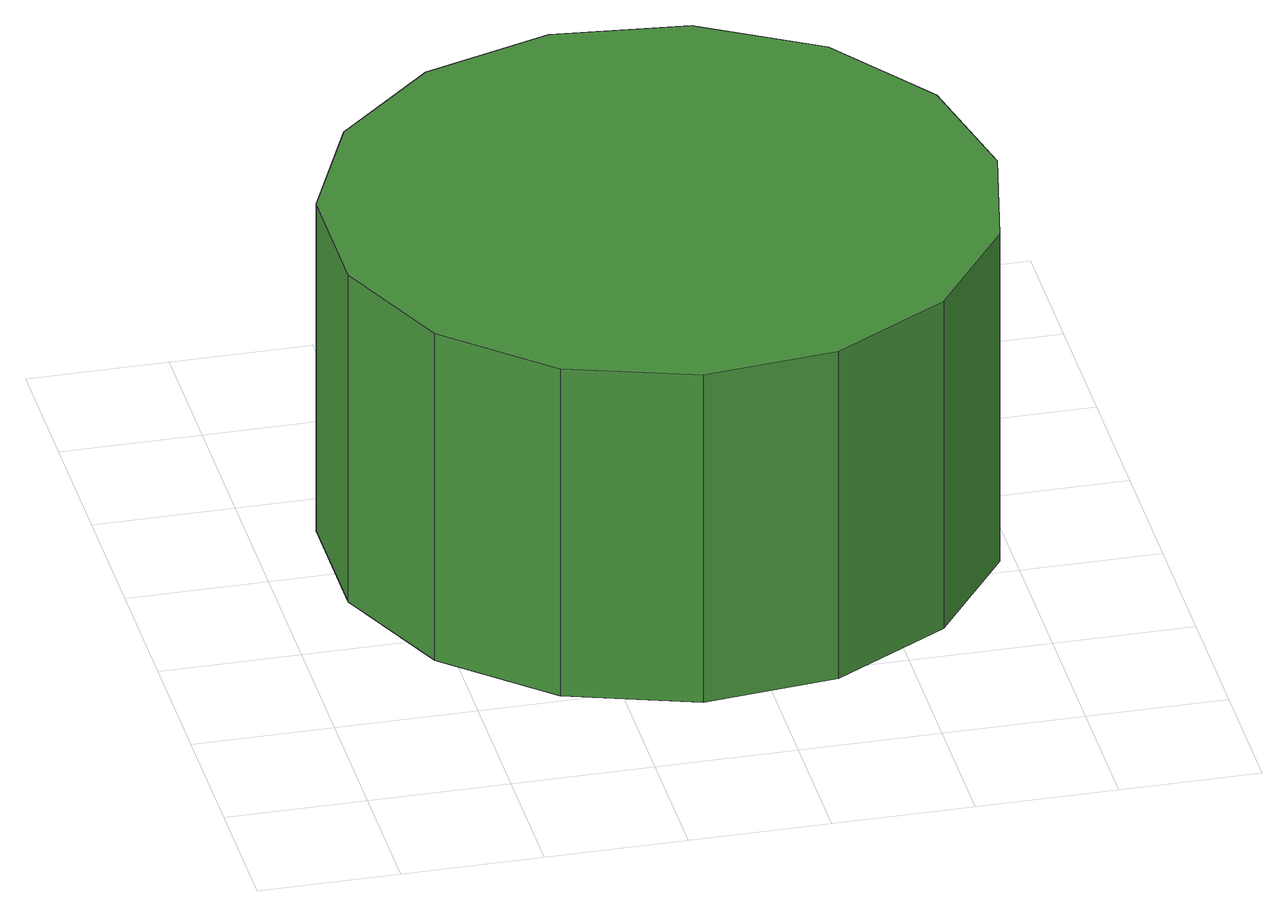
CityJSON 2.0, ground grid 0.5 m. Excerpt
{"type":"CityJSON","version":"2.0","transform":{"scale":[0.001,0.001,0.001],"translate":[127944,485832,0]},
"CityObjects":{
"tree1":{"type":"SolitaryVegetationObject","attributes":{"function":"something"},"geometry":[{"type":"MultiSurface","lod":"1","boundaries":[[[0,1,2,3,4,5,6,7,8,9,10,11,12,13,14]],[[15,16,17,18,19,20,21,22,23,24,25,26,27,28,29]],[[0,29,28,1]],[[1,28,27,2]],[[2,27,26,3]],[[3,26,25,4]],[[4,25,24,5]],[[5,24,23,6]],[[6,23,22,7]],[[7,22,21,8]],[[8,21,20,9]],[[9,20,19,10]],[[10,19,18,11]],[[11,18,17,12]],[[12,17,16,13]],[[13,16,15,14]],[[14,15,29,0]]]}]}
},
"vertices":[
[2550,1549,1832],[2448,2025,1832],[2162,2419,1832],[1741,2662,1832],[1256,2713,1832],[793,2563,1832],[432,2237,1832],[233,1792,1832],[233,1305,1832],[432,860,1832],[793,535,1832],[1256,384,1832],[1741,435,1832],[2162,679,1832],[2448,1072,1832],[2448,1072,542],[2162,679,542],[1741,435,542],[1256,384,542],[793,535,542],[432,860,542],[233,1305,542],[233,1792,542],[432,2237,542],[793,2563,542],[1256,2713,542],[1741,2662,542],[2162,2419,542],[2448,2025,542],[2550,1549,542]
]}
